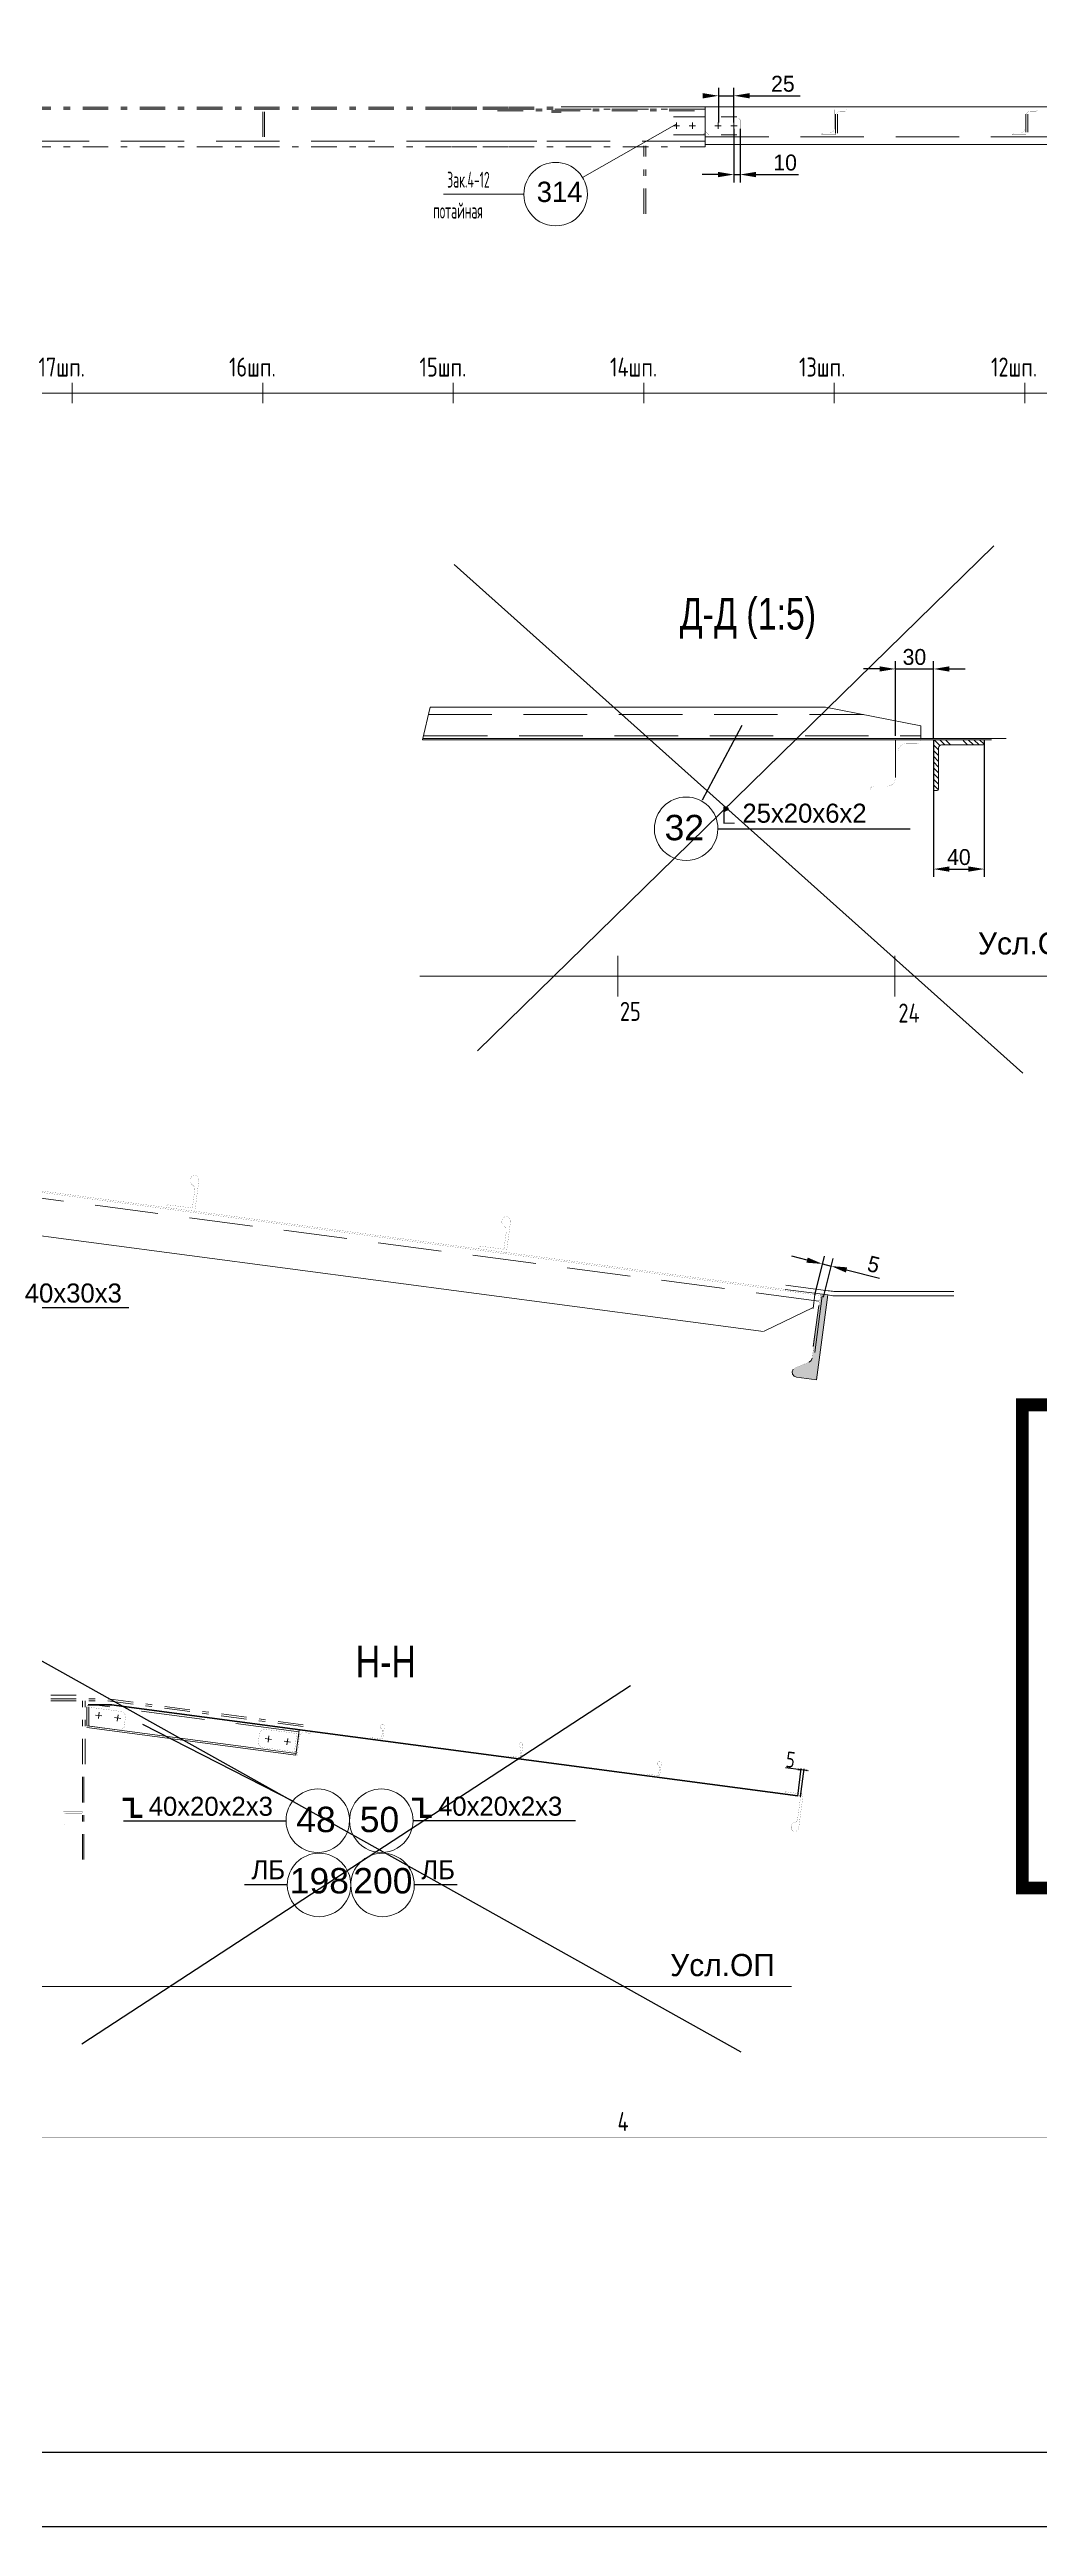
# Model space of a CAD drawing. Header units: millimetres. Extents: x 42007 to 66896, y -556 to 10827.
# Drawn here: x 47365 to 48924, y -556 to 3345 of the extents above; entities that cross this region are included whole.
import ezdxf
from ezdxf.enums import TextEntityAlignment as Align

# ---------------------------------------------------------------- set-up
doc = ezdxf.new("R2010")
doc.units = ezdxf.units.MM
for name, pattern in [('K5LT32769', [0]), ('K5LT32770', [0]), ('K5LT32775', [0]), ('K5LT32781', [90, 40, -20, 10, -20]), ('K5LT32782', [150, 100, -50]), ('K5LT32783', [75, 50, -25]), ('K5LT32786', [25.318241, 20.818241, -1.5, 1.5, -1.5]), ('K5LT_THIN', [0])]:
    doc.linetypes.add(name, pattern=pattern)
doc.layers.get('Defpoints').update_dxf_attribs({"color": 250})
doc.layers.add('pen_7', color=1, linetype='Continuous')
doc.styles.add('KDIMTEXTSTYLE', font='GOST_AU.SHX', dxfattribs={"width": 0.96, "oblique": 15, "height": 5})
doc.styles.add('KTEXTSTYLE', font='GOST_AU.SHX', dxfattribs={"width": 0.96, "height": 5})
doc.styles.add('style5', font='arial.ttf', dxfattribs={"height": 3})
doc.dimstyles.new('ISO-10', dxfattribs={"dimscale": 10, "dimtxt": 2.5, "dimasz": 2.5, "dimexe": 1.25, "dimexo": 0, "dimtad": 1, "dimdec": 0, "dimtxsty": 'Standard', "dimcen": 2.5, "dimclrd": 7, "dimclre": 7, "dimclrt": 6, "dimadec": 0, "dimazin": 0, "dimtfac": 1, "dimtdec": 0, "dimtmove": 0, "dimatfit": 3, "dimfxl": 0, "dimarcsym": 0})
doc.dimstyles.new('KDIMSTYLE (1.00)', dxfattribs={"dimtxt": 5, "dimasz": 1, "dimexe": 2, "dimexo": 0, "dimgap": 1, "dimtad": 1, "dimtxsty": 'KDIMTEXTSTYLE', "dimsah": 1, "dimcen": 0, "dimdle": 1, "dimadec": 0, "dimazin": 0, "dimtfac": 0.667, "dimtmove": 0, "dimatfit": 3, "dimfxl": 0, "dimtvp": 1, "dimtolj": 1, "dimtzin": 0, "dimarcsym": 0})
pattern_1 = [(135, (50614.3363, 3365.0164), (-4.490128, -4.490128), [])]

# ---------------------------------------------------------------- blocks, each defined once
blk = doc.blocks.new('KDIMARROW_02')
blk.add_hatch(color=0).paths.add_polyline_path([(4.5, 0), (5, 0.7), (0, 0), (5, -0.7)])
at = {"color": 0, "linetype": 'K5LT_THIN', "lineweight": 18}
for p, q in [((0, 0), (-1, 0)), ((5, 0.7), (0, 0)), ((0, 0), (5, -0.7)), ((0, 0), (7, 0)), ((4.5, 0), (5, 0.7)), ((5, -0.7), (4.5, 0))]:
    blk.add_line(p, q, dxfattribs=at)
blk = doc.blocks.new('*D136')
at = {"color": 0, "lineweight": -2, "transparency": 16777216}
for p, q in [((48549, 635.4), (48524.5, 638.6)), ((48543.5, 594), (48549.2, 637.4)), ((48548.1, 593.4), (48553.9, 636.7)), ((48552.6, 634.9), (48550, 635.2))]:
    blk.add_line(p, q, dxfattribs=at)
at = {"layer": 'Defpoints', "color": 0, "transparency": 16777216}
for p in [(48549, 635.4), (48543.5, 594), (48548.1, 593.4)]:
    blk.add_point(p, dxfattribs=at)
at = {"color": 0, "lineweight": -2, "transparency": 16777216}
for p, rotation in [((48549, 635.4), 172.4645031635251), ((48553.6, 634.8), 352.4645031635251)]:
    blk.add_blockref('KDIMARROW_02', p, dxfattribs=dict(at, rotation=rotation))
at = {"color": 7, "transparency": 16777216, "insert": (48532.3, 651.2), "char_height": 5, "attachment_point": 5, "rotation": 352.4645, "style": 'KDIMTEXTSTYLE'}
blk.add_mtext('\\A1;\\H25.0;\\W0.965;\\Q0;\\H25.0;\\W0.965;\\Q0;\\Q0;5', dxfattribs=at)
blk = doc.blocks.new('*D137')
at = {"color": 7, "lineweight": -2, "transparency": 16777216}
for p, q in [((48558.3, 1438.1), (48534.1, 1444.1)), ((48570.3, 1382.9), (48585.6, 1444.1)), ((48582.6, 1432), (48596.1, 1428.6)), ((48583.9, 1379.5), (48599.2, 1440.7)), ((48620.4, 1422.6), (48672.4, 1409.6))]:
    blk.add_line(p, q, dxfattribs=at)
at = {"color": 7, "transparency": 16777216}
for points in [[(48559.3, 1442.1), (48557.3, 1434), (48582.6, 1432)], [(48621.4, 1426.6), (48619.4, 1418.5), (48596.1, 1428.6)]]:
    blk.add_solid(points, dxfattribs=at)
at = {"layer": 'Defpoints', "color": 0, "transparency": 16777216}
for p in [(48596.1, 1428.6), (48570.3, 1382.9), (48583.9, 1379.5)]:
    blk.add_point(p, dxfattribs=at)
at = {"color": 6, "transparency": 16777216, "insert": (48663.1, 1431.2), "char_height": 25, "attachment_point": 5, "rotation": 345.9766}
blk.add_mtext('\\H25.0;\\W0.965;\\Q0;\\Q0;5\\H25.0;\\W0.965;\\Q0;', dxfattribs=at)

msp = doc.modelspace()

# ---------------------------------------------------------------- hatches: boundary and pattern name
h = msp.add_hatch()
h.set_pattern_fill('', angle=90, style=0, pattern_type=0)
h.set_pattern_definition(pattern_1)
h.paths.add_polyline_path([(48770.452, 2249.641), (48784.35, 2249.642), (48784.35, 2255.642), (48780.886, 2257.642), (48757.35, 2257.642), (48757.35, 2177.642), (48763.35, 2177.642), (48764.764, 2178.228), (48765.35, 2179.642), (48765.35, 2244.642), (48766.134, 2247.33), (48768.24, 2249.175)])
h = msp.add_hatch()
h.set_pattern_fill('', angle=90, style=0, pattern_type=0)
h.set_pattern_definition(pattern_1)
h.paths.add_polyline_path([(48835.35, 2249.642), (48836.764, 2250.228), (48837.35, 2251.642), (48837.35, 2257.642), (48805.814, 2257.642), (48802.35, 2255.642), (48802.35, 2249.642)])
for color, points in [(0, [(48431.646, 2146.783, 1), (48431.646, 2151.017), (48427.311, 2151.017), (48427.311, 2144.37)]), (7, [(48590.81, 1383.123), (48579.644, 1384.6), (48566.295, 1283.686), (48564.732, 1279.921), (48561.492, 1277.441), (48539.861, 1268.51), (48536.622, 1266.031), (48535.059, 1262.266), (48535.589, 1258.224), (48538.072, 1254.988), (48541.842, 1253.425), (48573.106, 1249.289)])]:
    msp.add_hatch(color=color).paths.add_polyline_path(points)

# ---------------------------------------------------------------- linework, layer by layer
at = {"color": 7}
for p, q in [((48419.111, 3229.601), (48419.111, 3284.408)), ((48443.111, 3229.601), (48443.111, 3284.408)), ((48419.111, 3271.908), (48443.111, 3271.908)), ((48468.111, 3271.908), (48547.278, 3271.908)), ((48443.111, 3219.601), (48443.111, 3135.308)), ((48452.867, 3219.601), (48452.867, 3135.308)), ((48418.111, 3147.808), (48393.111, 3147.808)), ((48443.111, 3147.808), (48452.867, 3147.808)), ((48477.867, 3147.808), (48544.534, 3147.808)), ((48697.35, 2263.759), (48697.35, 2381.617)), ((48757.35, 2259.625), (48757.35, 2381.617)), ((48672.35, 2369.117), (48647.35, 2369.117)), ((48697.35, 2369.117), (48757.35, 2369.117)), ((48782.35, 2369.117), (48807.35, 2369.117)), ((48757.35, 2257.642), (48757.35, 2041.445)), ((48837.35, 2257.642), (48837.35, 2041.445)), ((48782.35, 2053.945), (48812.35, 2053.945))]:
    msp.add_line(p, q, dxfattribs=at)
at = {"color": 7, "linetype": 'K5LT32781', "lineweight": 18}
for p, q in [((45977.521, 3254.096), (48132.66, 3254.096)), ((45977.521, 3253.983), (48132.66, 3253.983)), ((45977.521, 3251.096), (48132.66, 3251.096)), ((45977.521, 3251.047), (48132.66, 3251.047)), ((45977.521, 3251.009), (48132.66, 3251.009)), ((47701.004, 3207.126), (47701.004, 3246.503)), ((47704.004, 3207.126), (47704.004, 3246.503)), ((47998.368, 3254.096), (48171.004, 3254.096)), ((47998.368, 3253.983), (48171.004, 3253.983)), ((47998.368, 3251.096), (48171.004, 3251.096)), ((47998.368, 3251.047), (48397.867, 3251.047)), ((47998.368, 3251.009), (48397.867, 3251.009)), ((48071.004, 3251.009), (48397.867, 3251.009)), ((48071.004, 3248.035), (48397.867, 3248.035)), ((45977.521, 3191.565), (48132.66, 3191.565)), ((47998.368, 3191.565), (48397.867, 3191.565)), ((48301.452, 3085.992), (48301.452, 3192.791)), ((48304.452, 3085.992), (48304.452, 3192.791)), ((47367.146, 753), (47421.146, 753)), ((47367.146, 747), (47457.146, 747)), ((47367.146, 747), (47421.146, 747)), ((47367.146, 744), (47457.146, 744)), ((47417.146, 644), (47417.146, 744)), ((47421.146, 644), (47421.146, 744)), ((47457.146, 744), (47776.364, 701.772)), ((47457.538, 746.974), (47776.757, 704.746)), ((47417.146, 494), (47417.146, 644)), ((47419.146, 494), (47419.146, 644))]:
    msp.add_line(p, q, dxfattribs=at)
at = {"color": 7, "linetype": 'K5LT32782', "lineweight": 18}
for p, q in [((48156.004, 3248.061), (48171.004, 3248.061)), ((48156.004, 3246.078), (48171.004, 3246.078)), ((48603.004, 3213.225), (48603.004, 3243.07)), ((48606.004, 3213.225), (48606.004, 3243.07)), ((48903.004, 3214.323), (48903.004, 3243.07)), ((48906.004, 3214.323), (48906.004, 3243.07)), ((45977.521, 3200.487), (48132.66, 3200.487)), ((47998.368, 3200.487), (48397.867, 3200.487)), ((48397.867, 3207.065), (51471.941, 3207.065)), ((47955.039, 2263.759), (48737.253, 2263.759)), ((47961.955, 2297.182), (48647.07, 2297.343)), ((48577.029, 1373.516), (46086.371, 1703.126)), ((48567.794, 1361.743), (48570.664, 1383.798)), ((48567.997, 1301.735), (48576.684, 1366.293)), ((47424.146, 705.01), (47424.146, 734.43)), ((47427.146, 705.01), (47427.146, 734.43)), ((47757.787, 694.978), (47443.895, 736.501)), ((47753.866, 663.089), (47757.726, 691.782))]:
    msp.add_line(p, q, dxfattribs=at)
at = {"color": 7, "linetype": 'K5LT32769', "lineweight": 18}
for p, q in [((48171.004, 3254.547), (48552.52, 3254.547)), ((48552.52, 3254.547), (51651.004, 3254.547)), ((48204.843, 3143.201), (48352.941, 3227.455)), ((48357.623, 3224.601), (48347.623, 3224.601)), ((48352.623, 3229.601), (48352.623, 3219.601)), ((48382.623, 3224.601), (48372.623, 3224.601)), ((48377.623, 3229.601), (48377.623, 3219.601)), ((48413.111, 3224.601), (48423.111, 3224.601)), ((48418.111, 3229.601), (48418.111, 3219.601)), ((48438.111, 3224.601), (48448.111, 3224.601)), ((48443.111, 3229.601), (48443.111, 3219.601)), ((48397.867, 3195.065), (48575.023, 3195.065)), ((48552.52, 3195.065), (51651.004, 3195.065)), ((48112.329, 3116.885), (47985.883, 3116.885)), ((47401.004, 2787.706), (47401.004, 2819.706)), ((47701.004, 2787.706), (47701.004, 2819.706)), ((48001.004, 2787.706), (48001.004, 2819.706)), ((48301.004, 2787.706), (48301.004, 2819.706)), ((48601.004, 2787.706), (48601.004, 2819.706)), ((48901.004, 2787.706), (48901.004, 2819.706)), ((47964.786, 2309.182), (47952.627, 2257.642)), ((47964.786, 2309.182), (48587.388, 2309.182)), ((48737.253, 2279.453), (48587.388, 2309.182)), ((48737.253, 2259.625), (48737.253, 2279.453)), ((48697.35, 2257.642), (47952.627, 2257.642)), ((47953.095, 2259.625), (48871.818, 2259.625)), ((48141.35, 2257.642), (48848.959, 2257.642)), ((48265.35, 2257.66), (48697.35, 2257.66)), ((48697.35, 2198.178), (48697.35, 2257.66)), ((48697.35, 2257.642), (48757.35, 2257.642)), ((48697.35, 2198.178), (48697.35, 2246.214)), ((48757.35, 2257.642), (48757.35, 2177.642)), ((48757.35, 2180.25), (48757.35, 2257.642)), ((48765.35, 2244.642), (48765.35, 2179.642)), ((48769.8, 2249.74), (48835.35, 2249.642)), ((48837.35, 2257.642), (48837.35, 2251.642)), ((48763.35, 2177.642), (48757.35, 2177.642)), ((48260.499, 1853.083), (48260.499, 1917.083)), ((48696.499, 1853.083), (48696.499, 1917.083)), ((47948.402, 1885.083), (49008.475, 1885.083)), ((48489.757, 1325.591), (46136.742, 1636.861)), ((48523.812, 1391.986), (48590.812, 1383.123)), ((48524.697, 1398.678), (48591.697, 1389.815)), ((48582.249, 1381.986), (48570.446, 1292.763)), ((48573.106, 1249.289), (48590.81, 1383.123)), ((48601.666, 1388.673), (48789.532, 1388.673)), ((48601.666, 1381.923), (48789.532, 1381.923)), ((48567.794, 1363.432), (48490.817, 1326.243)), ((48536.622, 1266.031), (48535.059, 1262.266)), ((48535.059, 1262.266), (48535.589, 1258.224)), ((48535.589, 1258.224), (48538.072, 1254.988)), ((48538.072, 1254.988), (48541.842, 1253.425)), ((48541.842, 1253.425), (48573.106, 1249.289)), ((48564.732, 1279.921), (48561.492, 1277.441)), ((48566.295, 1283.686), (48564.732, 1279.921)), ((47426.146, 737.9), (47462.991, 737.9)), ((47426.146, 736.9), (47462.991, 736.9)), ((47437.933, 721.548), (47447.84, 720.188)), ((47443.566, 725.822), (47442.206, 715.915)), ((47463.014, 736.923), (47470.684, 735.908)), ((47463.146, 737.914), (47470.814, 736.9)), ((47467.653, 717.462), (47477.56, 716.102)), ((47470.684, 735.908), (48543.514, 593.991)), ((47470.814, 736.9), (48543.646, 594.983)), ((47473.287, 721.736), (47471.927, 711.829)), ((47753.084, 658.203), (47424.172, 701.712)), ((47705.128, 684.441), (47715.035, 683.081)), ((47710.761, 688.715), (47709.401, 678.808)), ((47734.848, 680.355), (47744.755, 678.995)), ((47740.482, 684.629), (47739.122, 674.722)), ((47758.329, 697.858), (47753.084, 658.203)), ((48548.079, 592.899), (48548.838, 598.634)), ((47184.844, 294), (48533.684, 294))]:
    msp.add_line(p, q, dxfattribs=at)
at = {"color": 7, "linetype": 'K5LT32783', "lineweight": 18}
for p, q in [((48347.867, 3238.895), (48447.867, 3238.895)), ((48347.867, 3210.14), (48447.867, 3210.14))]:
    msp.add_line(p, q, dxfattribs=at)
at = {"color": 7, "linetype": 'K5LT32770', "lineweight": 18}
for p, q in [((48397.867, 3254.547), (48397.867, 3238.895)), ((48397.867, 3251.047), (48397.867, 3238.895)), ((48397.867, 3238.895), (48397.867, 3210.14)), ((48397.867, 3210.14), (48397.867, 3191.565)), ((45977.521, 2803.706), (52439.59, 2803.706)), ((47753.478, 661.177), (47424.172, 704.739))]:
    msp.add_line(p, q, dxfattribs=at)
at = {"color": 1}
for p, q in [((48039.386, 1767.864), (48852.473, 2563.274)), ((48002.562, 2533.814), (48898.135, 1732.512)), ((47278.453, 848.368), (48453.893, 190.927)), ((47416.177, 203.693), (48280.081, 767.845))]:
    msp.add_line(p, q, dxfattribs=at)
at = {"color": 0}
for p, q in [((48393.418, 2162.725), (48456.175, 2280.589)), ((48417.81, 2117.417), (48720.836, 2117.561)), ((47286.845, 1363.358), (47490.401, 1363.455)), ((47748.217, 585.822), (47512.346, 706.401)), ((47482.018, 554.991), (47737.713, 555.113)), ((47937.713, 555.161), (48193.408, 555.283)), ((47739.7, 453.864), (47672.211, 453.864)), ((48007.19, 453.864), (47939.7, 453.864))]:
    msp.add_line(p, q, dxfattribs=at)
at = {"color": 2}
for points in [[(42007.102, -556.488), (66124.1, -556.488), (66124.1, 6894.349), (42007.102, 6894.349)], [(42239.188, -439.554), (65841.366, -439.554), (65841.366, 6859.821), (42239.188, 6859.821)]]:
    msp.add_lwpolyline(points, close=True, dxfattribs=at)
at = {"color": 7, "linetype": 'K5LT32769', "const_width": 0.18}
msp.add_lwpolyline([(43026.651, 5996.745), (55636.651, 5996.745), (55636.651, 56.745), (43026.651, 56.745)], close=True, dxfattribs=at)
at = {"color": 1, "linetype": 'K5LT32775', "true_color": 0xff0000, "const_width": 0.18}
msp.add_lwpolyline([(55586.651, 106.745), (43226.651, 106.745), (43226.651, 5946.745), (55586.651, 5946.745)], close=True, dxfattribs=at)
at = {"color": 7, "linetype": 'K5LT32782', "const_width": 0.18}
for points in [[(48342.867, 3215.106), (48342.867, 3233.929), (48347.867, 3238.895)], [(48452.867, 3215.106), (48452.867, 3233.929), (48447.867, 3238.895)], [(48393.93, 3210.14), (48398.93, 3215.106)], [(48403.842, 3210.14), (48398.842, 3215.106)]]:
    msp.add_lwpolyline(points, dxfattribs=at)
at = {"color": 7, "linetype": 'K5LT32786', "const_width": 0.18}
for points in [[(48601.004, 3250.018), (48601.004, 3219.785), (48600.51, 3217.32), (48599.099, 3215.229), (48596.992, 3213.833), (48594.504, 3213.342), (48584.004, 3213.342), (48582.504, 3212.944), (48581.406, 3211.855), (48581.004, 3210.368), (48603.004, 3210.368), (48603.004, 3240.601), (48603.498, 3243.067), (48604.908, 3245.157), (48607.017, 3246.553), (48609.504, 3247.044), (48618.004, 3247.044), (48619.504, 3247.442), (48620.601, 3248.531), (48621.004, 3250.018), (48601.004, 3250.018)], [(48901.004, 3250.018), (48901.004, 3219.785), (48900.51, 3217.32), (48899.099, 3215.229), (48896.992, 3213.833), (48894.504, 3213.342), (48884.004, 3213.342), (48882.504, 3212.944), (48881.406, 3211.855), (48881.004, 3210.368), (48903.004, 3210.368), (48903.004, 3240.601), (48903.498, 3243.067), (48904.908, 3245.157), (48907.017, 3246.553), (48909.504, 3247.044), (48918.004, 3247.044), (48919.504, 3247.442), (48920.601, 3248.531), (48921.004, 3250.018), (48901.004, 3250.018)], [(47417.146, 569), (47417.146, 568), (47416.853, 567.292), (47416.146, 567), (47391.146, 567), (47390.146, 566.732), (47389.413, 566), (47389.146, 565), (47389.146, 550), (47388.853, 549.292), (47388.146, 549), (47387.146, 549), (47387.146, 569), (47417.146, 569)]]:
    msp.add_lwpolyline(points, dxfattribs=at)
at = {"color": 7, "linetype": 'K5LT32769', "const_width": 0.18}
for points in [[(48141.35, 2259.625), (48305.225, 2259.625), (48784.15, 2259.625)], [(48697.35, 2257.642), (48697.35, 2197.168), (48696.36, 2192.235), (48693.542, 2188.054), (48689.325, 2185.261), (48684.35, 2184.279), (48663.35, 2184.279), (48660.35, 2183.483), (48658.153, 2181.305), (48657.35, 2178.331), (48701.35, 2178.331), (48701.35, 2238.805), (48702.339, 2243.737), (48705.157, 2247.919), (48709.375, 2250.712), (48714.35, 2251.693), (48731.35, 2251.693), (48734.35, 2252.49), (48736.546, 2254.668), (48737.35, 2257.642), (48697.35, 2257.642)], [(46144.054, 1704.517), (48579.531, 1382.346)], [(46144.169, 1706.766), (48579.826, 1384.577)], [(47594.278, 1516.309), (47600.592, 1564.043), (47600.138, 1567.508), (47598.013, 1570.281), (47594.785, 1571.62), (47591.321, 1571.166), (47588.548, 1569.041), (47587.209, 1565.814), (47586.87, 1563.258), (47587.002, 1560.784), (47588.016, 1558.525), (47589.778, 1556.783), (47591.201, 1555.819), (47592.963, 1554.078), (47593.977, 1551.818), (47594.108, 1549.345), (47590.407, 1521.36), (47588.891, 1520.199), (47551.417, 1525.156), (47549.902, 1523.995), (47549.489, 1520.872), (47592.762, 1515.148), (47594.278, 1516.309)], [(48085.009, 1451.394), (48091.324, 1499.128), (48090.869, 1502.592), (48088.744, 1505.366), (48085.517, 1506.705), (48082.052, 1506.251), (48079.279, 1504.126), (48077.94, 1500.898), (48077.602, 1498.342), (48077.733, 1495.869), (48078.748, 1493.609), (48080.509, 1491.868), (48081.933, 1490.904), (48083.694, 1489.163), (48084.709, 1486.903), (48084.84, 1484.43), (48081.138, 1456.445), (48079.623, 1455.284), (48042.149, 1460.241), (48040.634, 1459.08), (48040.22, 1455.957), (48083.494, 1450.232), (48085.009, 1451.394)], [(48590.81, 1383.123), (48579.644, 1384.6), (48566.295, 1283.686), (48564.732, 1279.921), (48561.492, 1277.441), (48539.861, 1268.51), (48536.622, 1266.031), (48535.059, 1262.266), (48535.589, 1258.224), (48538.072, 1254.988), (48541.842, 1253.425), (48573.106, 1249.289), (48590.81, 1383.123)], [(48590.81, 1383.123), (48579.644, 1384.6), (48566.295, 1283.686)], [(48561.492, 1277.441), (48539.861, 1268.51), (48536.622, 1266.031)], [(47367.146, 744), (47444.245, 744), (47457.146, 744)], [(47460.146, 742), (47460.146, 738), (47424.146, 738), (47424.146, 702), (47420.146, 702), (47420.146, 742), (47460.146, 742)], [(47466.31, 736.487), (47424.172, 736.513), (47424.172, 701.712)], [(47482.775, 702.249), (47485.306, 721.083), (47481.017, 726.705), (47427.146, 733.957)], [(47427.146, 704.695), (47477.154, 697.961), (47482.775, 702.249)], [(47889.823, 682.077), (47892.63, 703.292), (47892.428, 704.832), (47891.483, 706.065), (47890.049, 706.66), (47888.51, 706.458), (47887.276, 705.514), (47886.682, 704.079), (47886.531, 702.943), (47886.59, 701.844), (47887.04, 700.839), (47887.823, 700.066), (47888.456, 699.637), (47889.239, 698.863), (47889.689, 697.859), (47889.748, 696.76), (47888.103, 684.322), (47887.43, 683.806), (47870.774, 686.009), (47870.101, 685.493), (47869.917, 684.105), (47889.149, 681.561), (47889.823, 682.077)], [(47758.146, 697.882), (47754.409, 667.612), (47753.613, 665.203), (47751.957, 663.283), (47749.691, 662.143), (47747.162, 661.957), (47736.741, 663.243), (47735.203, 663.028), (47733.979, 662.072), (47733.396, 660.633), (47755.23, 657.938), (47758.967, 688.208), (47759.763, 690.617), (47761.419, 692.537), (47763.685, 693.677), (47766.214, 693.863), (47774.649, 692.822), (47776.188, 693.037), (47777.412, 693.993), (47777.994, 695.432), (47758.146, 697.882)], [(48107.921, 653.227), (48110.728, 674.442), (48110.525, 675.982), (48109.581, 677.214), (48108.146, 677.809), (48106.607, 677.608), (48105.374, 676.663), (48104.779, 675.229), (48104.629, 674.093), (48104.688, 672.993), (48105.138, 671.989), (48105.921, 671.215), (48106.554, 670.787), (48107.337, 670.013), (48107.787, 669.008), (48107.846, 667.909), (48106.2, 655.472), (48105.527, 654.955), (48088.872, 657.159), (48088.198, 656.642), (48088.015, 655.255), (48107.247, 652.71), (48107.921, 653.226)], [(48326.023, 624.375), (48328.83, 645.59), (48328.629, 647.13), (48327.684, 648.363), (48326.25, 648.958), (48324.71, 648.756), (48323.478, 647.812), (48322.882, 646.377), (48322.731, 645.241), (48322.79, 644.142), (48323.241, 643.138), (48324.024, 642.364), (48324.656, 641.935), (48325.439, 641.162), (48325.891, 640.157), (48325.949, 639.058), (48324.304, 626.62), (48323.63, 626.104), (48306.975, 628.308), (48306.302, 627.791), (48306.118, 626.403), (48325.351, 623.859), (48326.023, 624.375)], [(48552.008, 595.91), (48545.063, 543.417), (48544.31, 541.2), (48542.765, 539.441), (48540.665, 538.407), (48538.328, 538.255), (48536.112, 539.009), (48534.353, 540.554), (48533.318, 542.654), (48533.167, 544.991), (48533.427, 546.955), (48533.913, 548.651), (48534.871, 550.132), (48536.218, 551.271), (48537.838, 551.968), (48538.955, 552.264), (48540.575, 552.962), (48541.923, 554.101), (48542.881, 555.582), (48543.366, 557.277), (48548.079, 592.899), (48547.871, 593.675), (48547.176, 594.078), (48524.969, 597.015), (48524.273, 597.417), (48524.065, 598.194), (48524.387, 600.622), (48551.104, 597.088), (48551.8, 596.686), (48552.008, 595.91)]]:
    msp.add_lwpolyline(points, dxfattribs=at)
at = {"color": 0}
msp.add_lwpolyline([(48427.311, 2152.05, 0, 0, 0), (48429.665, 2152.05, 0, 0, 0), (48429.665, 2152.05, 0, 0, 0), (48427.311, 2152.05, 0, 0, 0), (48427.311, 2152.05, 20, 20, 0)], format="xyseb", dxfattribs=at)
at = {"color": 0, "const_width": 2}
msp.add_lwpolyline([(48426.691, 2151.017), (48431.646, 2151.017, -1), (48431.646, 2146.783), (48426.789, 2144.08)], format="xyb", dxfattribs=at)
at = {"color": 0}
for points, const_width in [([(48427.311, 2152.05), (48427.311, 2126.233), (48444.455, 2126.233)], 2), ([(48427.311, 2152.05), (48427.311, 2126.233), (48444.455, 2126.233)], 2), ([(47480.651, 588.882), (47495.677, 588.882), (47495.677, 561.854), (47511.453, 561.854)], 5), ([(47936.346, 589.052), (47951.372, 589.052), (47951.372, 562.024), (47967.148, 562.024)], 5)]:
    msp.add_lwpolyline(points, dxfattribs=dict(at, const_width=const_width))
at = {"color": 6, "const_width": 20}
msp.add_lwpolyline([(48897.251, 1210.075), (50011.213, 1210.075), (50011.213, 449.129), (48897.251, 449.129)], close=True, dxfattribs=at)
at = {"color": 7, "linetype": 'K5LT32783', "const_width": 0.18}
msp.add_lwpolyline([(47754.762, 692.415), (47701.91, 699.407), (47696.297, 695.105), (47693.806, 676.269), (47698.107, 670.657), (47750.965, 663.665), (47754.762, 692.415)], dxfattribs=at)
at = {"color": 7, "linetype": 'K5LT32769', "lineweight": 18}
for centre, radius, start, end in [((48162.329, 3116.885), 50, 0, 179.999977), ((48162.329, 3116.885), 50, 179.999977, 0), ((48770.35, 2244.642), 5, 90, 180), ((48835.35, 2251.642), 2, 270, 0), ((48367.81, 2117.417), 50, 0, 179.999977), ((48763.35, 2179.642), 2, 270, 0), ((48367.81, 2117.417), 50, 179.999977, 0), ((48602.105, 1435.594), 53.672, 257.854594, 269.532021), ((48607.478, 1479.474), 91.038, 260.017881, 265.500463), ((48601.666, 1408.923), 20.25, 266.23291, 270), ((47462.991, 733.9), 4, 86.234542, 90.001784), ((47462.991, 733.9), 3, 86.229966, 89.997803), ((47462.991, 733.9), 3, 82.46205, 86.229826), ((47462.991, 733.9), 4, 82.466826, 86.234579), ((47787.713, 555.161), 50, 0, 179.999977), ((47887.713, 555.161), 50, 0, 179.999977), ((47787.713, 555.161), 50, 179.999977, 0), ((47887.713, 555.161), 50, 179.999977, 0), ((47789.7, 453.864), 50, 0, 179.999977), ((47889.7, 453.864), 50, 0, 179.999977), ((47789.7, 453.864), 50, 179.999977, 0), ((47889.7, 453.864), 50, 179.999977, 0)]:
    msp.add_arc(centre, radius, start, end, dxfattribs=at)
at = {"color": 7}
for points in [[(48394.111, 3276.075), (48394.111, 3267.741), (48419.111, 3271.908)], [(48468.111, 3276.075), (48468.111, 3267.741), (48443.111, 3271.908)], [(48418.111, 3151.975), (48418.111, 3143.641), (48443.111, 3147.808)], [(48477.867, 3151.975), (48477.867, 3143.641), (48452.867, 3147.808)], [(48672.35, 2373.284), (48672.35, 2364.951), (48697.35, 2369.117)], [(48782.35, 2373.284), (48782.35, 2364.951), (48757.35, 2369.117)], [(48782.35, 2058.111), (48782.35, 2049.778), (48757.35, 2053.945)], [(48812.35, 2058.111), (48812.35, 2049.778), (48837.35, 2053.945)]]:
    msp.add_solid(points, dxfattribs=at)

# ---------------------------------------------------------------- texts
at = {"color": 7, "style": 'KTEXTSTYLE', "width": 0.665}
for s, p in [('Зак.4-12', (47991.487, 3127.192)), ('потайная', (47969.428, 3078.476))]:
    msp.add_text(s, height=25, dxfattribs=at).set_placement(p)
at = {"color": 0, "char_height": 25, "attachment_point": 5}
for s, insert in [('25', (48520.195, 3290.658)), ('10', (48523.7, 3166.558)), ('40', (48797.35, 2072.695))]:
    msp.add_mtext(s, dxfattribs=dict(at, insert=insert))
at = {"color": 7, "attachment_point": 1}
for s, insert, char_height, style in [('{\\H12x;\\W0.965;17шп.}', (47347.967, 2859.631), 2.5, 'KTEXTSTYLE'), ('{\\H12x;\\W0.965;16шп.}', (47647.967, 2859.631), 2.5, 'KTEXTSTYLE'), ('{\\H12x;\\W0.965;15шп.}', (47947.967, 2859.631), 2.5, 'KTEXTSTYLE'), ('{\\H12x;\\W0.965;14шп.}', (48247.967, 2859.631), 2.5, 'KTEXTSTYLE'), ('{\\H12x;\\W0.965;13шп.}', (48545.585, 2859.631), 2.5, 'KTEXTSTYLE'), ('{\\H12x;\\W0.965;12шп.}', (48847.967, 2859.631), 2.5, 'KTEXTSTYLE'), ('{\\H10x;\\W0.965;25x20x6x2}', (48456.439, 2156.953), 3, 'style5'), ('\\H3.5;\\W0.965;\\Q15;\\Q0;\\H35.00;Усл.ОП', (48827.406, 1954.44), 2.4, 'style5'), ('{\\H12x;\\W0.965;25}', (48263.477, 1844.804), 2.5, 'KTEXTSTYLE'), ('{\\H12x;\\W0.965;24}', (48702.088, 1842.148), 2.5, 'KTEXTSTYLE'), ('{\\H10x;\\W0.965;40х30х3}', (47326.273, 1401.163), 3, 'style5'), ('{\\H10x;\\W0.965;40х20х2х3}', (47521.446, 592.796), 3, 'style5'), ('{\\H10x;\\W0.965;40х20х2х3}', (47977.141, 592.966), 3, 'style5'), ('\\H3.5;\\W0.965;\\Q15;\\Q0;\\H30.00;ЛБ', (47683.228, 492.91), 3, 'style5'), ('\\H3.5;\\W0.965;\\Q15;\\Q0;\\H30.00;ЛБ', (47950.718, 492.91), 3, 'style5'), ('\\H3.5;\\W0.965;\\Q15;\\Q0;\\H35.00;Усл.ОП', (48342.745, 345.244), 3, 'style5'), ('\\H3.5;\\W0.965;\\Q15;\\Q0;\\H30.00;{\\c16711935;4}', (48259.715, 96.19), 3, 'KTEXTSTYLE')]:
    msp.add_mtext(s, dxfattribs=dict(at, insert=insert, char_height=char_height, style=style))
at = {"color": 7, "attachment_point": 1, "rotation": 359.99983, "style": 'style5'}
for s, insert, char_height in [('\\H3.5;\\W0.965;\\Q15;\\Q0;\\W0.765;\\H50.00;Д-Д (1:5)', (48357.645, 2481.122), 3), ('\\H3.5;\\W0.965;\\Q15;\\Q0;\\W0.765;\\H50.00;Н-Н', (47847.331, 830.702), 40)]:
    msp.add_mtext(s, dxfattribs=dict(at, insert=insert, char_height=char_height))
at = {"color": 4, "insert": (48727.35, 2387.867), "char_height": 25, "attachment_point": 5}
msp.add_mtext('30', dxfattribs=at)
at = {"layer": 'pen_7', "color": 2, "linetype": 'Continuous', "style": 'style5'}
for s, p in [('32', (48364.971, 2119.324)), ('48', (47784.873, 557.068)), ('50', (47884.873, 557.068)), ('198', (47790.239, 460.552)), ('200', (47890.239, 460.552))]:
    msp.add_text(s, height=40, dxfattribs=at).set_placement(p, align=Align.MIDDLE_CENTER)
at = {"layer": 'pen_7', "color": 2, "linetype": 'Continuous', "insert": (48132.54, 3136.568), "char_height": 40, "attachment_point": 1, "style": 'style5'}
msp.add_mtext('{\\H0.8x;\\W0.965;314}', dxfattribs=at)

# ---------------------------------------------------------------- dimensions: what is measured, and where the dimension line sits
at = {"color": 0}
dim = msp.add_linear_dim(base=(48596.136, 1428.609), p1=(48570.32, 1382.871), p2=(48583.867, 1379.488), angle=345.976638, text='\\H25.0;\\W0.965;\\Q0;\\Q0;5\\H25.0;\\W0.965;\\Q0;', dimstyle='ISO-10', override={"dimfxl": 1.25}, dxfattribs=at)
dim.commit()
dim.dimension.update_dxf_attribs({"geometry": '*D137', "text_midpoint": (48658.511, 1413.03), "dimtype": 161})
at = {"color": 7}
dim = msp.add_linear_dim(base=(48548.987, 635.368), p1=(48548.143, 593.379), p2=(48543.514, 593.991), angle=172.464503, text='\\H25.0;\\W0.965;\\Q0;\\H25.0;\\W0.965;\\Q0;\\Q0;5', dimstyle='KDIMSTYLE (1.00)', override={"dimexo": 0, "dimblk1": 'KDIMARROW_02', "dimblk2": 'KDIMARROW_02', "dimse1": 0, "dimse2": 0, "dimclrt": 7, "dimtolj": 1}, dxfattribs=at)
dim.commit()
dim.dimension.update_dxf_attribs({"geometry": '*D136', "text_midpoint": (48530.576, 637.804), "dimtype": 161})

doc.saveas('drawing.dxf')
